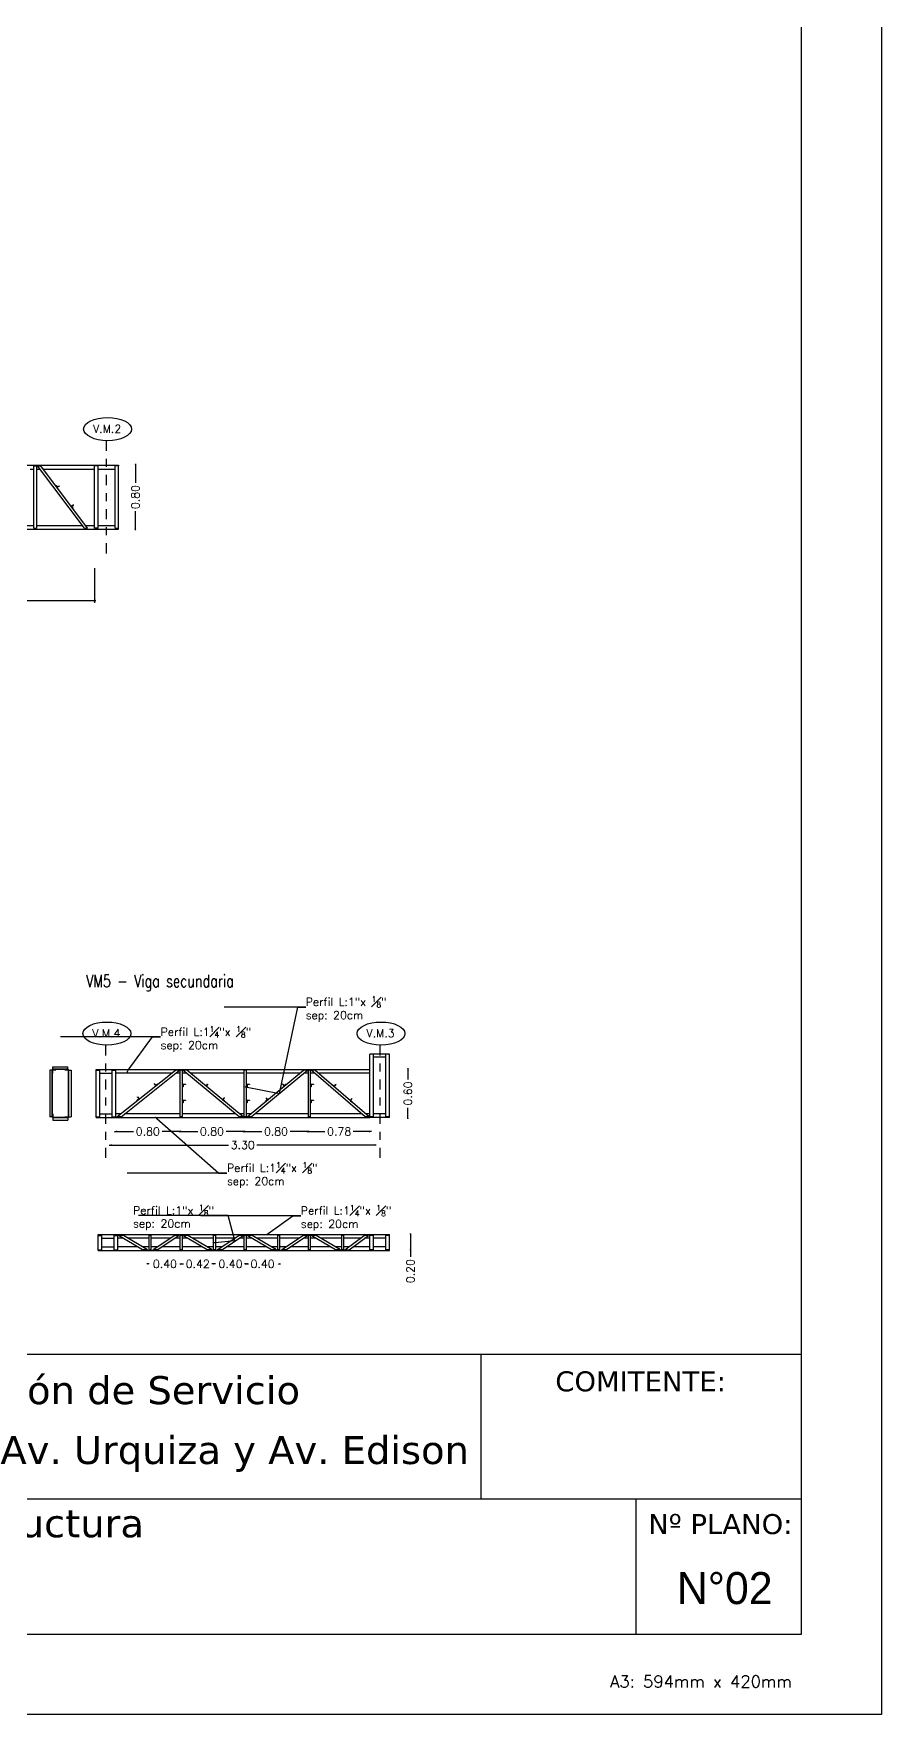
# Model space of a CAD drawing. Header units: millimetres. Extents: x 15 to 74, y 2 to 179.
# Drawn here: x 63.4 to 73.99, y 87.33 to 108.34 of the extents above; entities that cross this region are included whole.
import ezdxf
from ezdxf import colors
from ezdxf.entities.mleader import LeaderData, LeaderLine
from ezdxf.enums import TextEntityAlignment as Align
from ezdxf.math import Vec2, Vec3

# ---------------------------------------------------------------- set-up
doc = ezdxf.new("R2010")
doc.units = ezdxf.units.MM
doc.linetypes.add('DASHDOT', pattern=[25.4, 12.7, -6.35, 0, -6.35])
for name, color, linetype in [('0-CORTES', 1, 'Continuous'), ('00-NIVELES', 3, 'Continuous'), ('00-REFE', 2, 'Continuous'), ('04', 4, 'Continuous'), ('Cordones', 4, 'Continuous'), ('Cuadro de rotulación', 3, 'Continuous'), ('Diagonales', 12, 'Continuous'), ('EjeV.M. 2', 4, 'DASHDOT'), ('EjeV.M.1', 5, 'DASHDOT'), ('MARCO DE CARATULA', 6, 'Continuous'), ('TEXTO_ROTULO', 2, 'Continuous'), ('Vigas - frontal', 8, 'Continuous')]:
    doc.layers.add(name, color=color, linetype=linetype)
doc.layers.add('0-CYPE1', color=2, linetype='Continuous', lineweight=18)
doc.styles.add('COTAS', font='simplex.shx')
doc.styles.add('CYPETXT', font='PER_____.TTF', dxfattribs={"height": 0.2})
doc.styles.add('ROMANS', font='romans')
doc.styles.add('Verdana', font='verdana.ttf')
doc.dimstyles.new('COTAS01', dxfattribs={"dimscale": 0.5, "dimtxt": 0.2, "dimasz": 0.05, "dimexe": 0.05, "dimexo": 1, "dimgap": 0.05, "dimtad": 0, "dimzin": 0, "dimdsep": 46, "dimtxsty": 'COTAS', "dimblk1": 'ARCHTICK', "dimblk2": 'ARCHTICK', "dimsah": 1, "dimcen": 0.05, "dimdle": 0.03, "dimclrd": 1, "dimclre": 1, "dimclrt": 2, "dimadec": 0, "dimazin": 0, "dimtfac": 1, "dimtofl": 0, "dimtmove": 0, "dimatfit": 3, "dimldrblk": 'ARCHTICK', "dimfxl": 1, "dimtolj": 1, "dimtzin": 0, "dimarcsym": 0})

# ---------------------------------------------------------------- blocks, each defined once
blk = doc.blocks.new('_Dot')
at = {"color": 0, "linetype": 'ByBlock', "lineweight": -2}
blk.add_line((-0.5, 0), (-1, 0), dxfattribs=at)
at = {"color": 0, "linetype": 'ByBlock', "const_width": 0.5}
blk.add_lwpolyline([(-0.25, 0, 1), (0.25, 0, 1)], format="xyb", close=True, dxfattribs=at)
blk = doc.blocks.new('_ARCHTICK')
at = {"color": 0, "linetype": 'ByBlock', "const_width": 0.15}
blk.add_lwpolyline([(-0.5, -0.5), (0.5, 0.5)], dxfattribs=at)
blk = doc.blocks.new('*D65')
at = {"layer": 'DEFPOINTS', "color": 0, "transparency": 16777216}
for p in [(65.227, 94.979), (66.027, 94.979), (66.027, 94.619)]:
    blk.add_point(p, dxfattribs=at)
at = {"layer": 'Diagonales', "color": 1, "lineweight": -2, "transparency": 16777216}
for p, q in [((65.212, 94.619), (65.45, 94.619)), ((66.042, 94.619), (65.805, 94.619))]:
    blk.add_line(p, q, dxfattribs=at)
at = {"layer": 'Diagonales', "color": 1, "lineweight": -2, "transparency": 16777216, "xscale": 0.025, "yscale": 0.025, "zscale": 0.025, "rotation": 180}
blk.add_blockref('_ARCHTICK', (65.227, 94.619), dxfattribs=at)
at = {"layer": 'Diagonales', "color": 1, "lineweight": -2, "transparency": 16777216, "xscale": 0.025, "yscale": 0.025, "zscale": 0.025}
blk.add_blockref('_ARCHTICK', (66.027, 94.619), dxfattribs=at)
at = {"layer": 'Diagonales', "color": 2, "transparency": 16777216, "insert": (65.627, 94.619), "char_height": 0.1, "attachment_point": 5, "style": 'COTAS'}
blk.add_mtext('\\A1;0.80', dxfattribs=at)
blk = doc.blocks.new('*D66')
at = {"layer": 'DEFPOINTS', "color": 0, "transparency": 16777216}
for p in [(66.027, 94.979), (66.827, 94.979), (66.827, 94.619)]:
    blk.add_point(p, dxfattribs=at)
at = {"layer": 'Diagonales', "color": 1, "lineweight": -2, "transparency": 16777216}
for p, q in [((66.012, 94.619), (66.25, 94.619)), ((66.842, 94.619), (66.605, 94.619))]:
    blk.add_line(p, q, dxfattribs=at)
at = {"layer": 'Diagonales', "color": 1, "lineweight": -2, "transparency": 16777216, "xscale": 0.025, "yscale": 0.025, "zscale": 0.025, "rotation": 180}
blk.add_blockref('_ARCHTICK', (66.027, 94.619), dxfattribs=at)
at = {"layer": 'Diagonales', "color": 1, "lineweight": -2, "transparency": 16777216, "xscale": 0.025, "yscale": 0.025, "zscale": 0.025}
blk.add_blockref('_ARCHTICK', (66.827, 94.619), dxfattribs=at)
at = {"layer": 'Diagonales', "color": 2, "transparency": 16777216, "insert": (66.427, 94.619), "char_height": 0.1, "attachment_point": 5, "style": 'COTAS'}
blk.add_mtext('\\A1;0.80', dxfattribs=at)
blk = doc.blocks.new('*D67')
at = {"layer": 'DEFPOINTS', "color": 0, "transparency": 16777216}
for p in [(66.827, 94.979), (67.605, 94.979), (67.605, 94.619)]:
    blk.add_point(p, dxfattribs=at)
at = {"layer": 'Diagonales', "color": 1, "lineweight": -2, "transparency": 16777216}
for p, q in [((66.812, 94.619), (67.039, 94.619)), ((67.62, 94.619), (67.393, 94.619))]:
    blk.add_line(p, q, dxfattribs=at)
at = {"layer": 'Diagonales', "color": 1, "lineweight": -2, "transparency": 16777216, "xscale": 0.025, "yscale": 0.025, "zscale": 0.025, "rotation": 180}
blk.add_blockref('_ARCHTICK', (66.827, 94.619), dxfattribs=at)
at = {"layer": 'Diagonales', "color": 1, "lineweight": -2, "transparency": 16777216, "xscale": 0.025, "yscale": 0.025, "zscale": 0.025}
blk.add_blockref('_ARCHTICK', (67.605, 94.619), dxfattribs=at)
at = {"layer": 'Diagonales', "color": 2, "transparency": 16777216, "insert": (67.216, 94.619), "char_height": 0.1, "attachment_point": 5, "style": 'COTAS'}
blk.add_mtext('\\A1;0.78', dxfattribs=at)
blk = doc.blocks.new('*D68')
at = {"layer": 'DEFPOINTS', "color": 0, "transparency": 16777216}
for p in [(64.425, 94.969), (65.227, 94.979), (65.227, 94.619)]:
    blk.add_point(p, dxfattribs=at)
at = {"layer": 'Diagonales', "color": 1, "lineweight": -2, "transparency": 16777216}
for p, q in [((64.41, 94.619), (64.649, 94.619)), ((65.242, 94.619), (65.004, 94.619))]:
    blk.add_line(p, q, dxfattribs=at)
at = {"layer": 'Diagonales', "color": 1, "lineweight": -2, "transparency": 16777216, "xscale": 0.025, "yscale": 0.025, "zscale": 0.025, "rotation": 180}
blk.add_blockref('_ARCHTICK', (64.425, 94.619), dxfattribs=at)
at = {"layer": 'Diagonales', "color": 1, "lineweight": -2, "transparency": 16777216, "xscale": 0.025, "yscale": 0.025, "zscale": 0.025}
blk.add_blockref('_ARCHTICK', (65.227, 94.619), dxfattribs=at)
at = {"layer": 'Diagonales', "color": 2, "transparency": 16777216, "insert": (64.826, 94.619), "char_height": 0.1, "attachment_point": 5, "style": 'COTAS'}
blk.add_mtext('\\A1;0.80', dxfattribs=at)
blk = doc.blocks.new('*D69')
at = {"layer": 'DEFPOINTS', "color": 0, "transparency": 16777216}
for p in [(67.94, 95.394), (67.94, 94.794), (68.075, 94.794)]:
    blk.add_point(p, dxfattribs=at)
at = {"layer": 'Diagonales', "color": 1, "lineweight": -2, "transparency": 16777216}
for p, q in [((68.075, 95.409), (68.075, 95.271)), ((68.075, 94.779), (68.075, 94.916))]:
    blk.add_line(p, q, dxfattribs=at)
at = {"layer": 'Diagonales', "color": 1, "lineweight": -2, "transparency": 16777216, "xscale": 0.025, "yscale": 0.025, "zscale": 0.025}
for p, rotation in [((68.075, 95.394), 90), ((68.075, 94.794), 270)]:
    blk.add_blockref('_ARCHTICK', p, dxfattribs=dict(at, rotation=rotation))
at = {"layer": 'Diagonales', "color": 2, "transparency": 16777216, "insert": (68.075, 95.094), "char_height": 0.1, "attachment_point": 5, "rotation": 90, "style": 'COTAS'}
blk.add_mtext('\\A1;0.60', dxfattribs=at)
blk = doc.blocks.new('*D80')
at = {"layer": 'DEFPOINTS', "color": 0, "transparency": 16777216}
for p in [(64.36, 94.839), (67.663, 94.839), (67.663, 94.45)]:
    blk.add_point(p, dxfattribs=at)
at = {"layer": 'Diagonales', "color": 1, "lineweight": -2, "transparency": 16777216}
for p, q in [((64.345, 94.45), (65.834, 94.45)), ((67.678, 94.45), (66.189, 94.45))]:
    blk.add_line(p, q, dxfattribs=at)
at = {"layer": 'Diagonales', "color": 1, "lineweight": -2, "transparency": 16777216, "xscale": 0.025, "yscale": 0.025, "zscale": 0.025, "rotation": 180}
blk.add_blockref('_ARCHTICK', (64.36, 94.45), dxfattribs=at)
at = {"layer": 'Diagonales', "color": 1, "lineweight": -2, "transparency": 16777216, "xscale": 0.025, "yscale": 0.025, "zscale": 0.025}
blk.add_blockref('_ARCHTICK', (67.663, 94.45), dxfattribs=at)
at = {"layer": 'Diagonales', "color": 2, "transparency": 16777216, "insert": (66.012, 94.45), "char_height": 0.1, "attachment_point": 5, "style": 'COTAS'}
blk.add_mtext('\\A1;3.30', dxfattribs=at)
blk = doc.blocks.new('*D81')
at = {"layer": 'DEFPOINTS', "color": 0, "transparency": 16777216}
for p in [(67.971, 93.331), (67.971, 93.131), (68.106, 93.131)]:
    blk.add_point(p, dxfattribs=at)
at = {"layer": 'Diagonales', "color": 1, "lineweight": -2, "transparency": 16777216}
for p, q in [((68.106, 93.346), (68.106, 93.131)), ((68.106, 93.131), (68.106, 93.052))]:
    blk.add_line(p, q, dxfattribs=at)
at = {"layer": 'Diagonales', "color": 1, "lineweight": -2, "transparency": 16777216, "xscale": 0.025, "yscale": 0.025, "zscale": 0.025}
for p, rotation in [((68.106, 93.331), 90), ((68.106, 93.131), 270)]:
    blk.add_blockref('_ARCHTICK', p, dxfattribs=dict(at, rotation=rotation))
at = {"layer": 'Diagonales', "color": 2, "transparency": 16777216, "insert": (68.106, 92.874), "char_height": 0.1, "attachment_point": 5, "rotation": 90, "style": 'COTAS'}
blk.add_mtext('\\A1;0.20', dxfattribs=at)
blk = doc.blocks.new('*D82')
at = {"layer": 'DEFPOINTS', "color": 0, "transparency": 16777216}
for p in [(65.241, 93.141), (65.658, 93.141), (65.658, 92.964)]:
    blk.add_point(p, dxfattribs=at)
at = {"layer": 'Diagonales', "color": 1, "lineweight": -2, "transparency": 16777216}
for p, q in [((65.226, 92.964), (65.272, 92.964)), ((65.673, 92.964), (65.627, 92.964))]:
    blk.add_line(p, q, dxfattribs=at)
at = {"layer": 'Diagonales', "color": 1, "lineweight": -2, "transparency": 16777216, "xscale": 0.025, "yscale": 0.025, "zscale": 0.025, "rotation": 180}
blk.add_blockref('_ARCHTICK', (65.241, 92.964), dxfattribs=at)
at = {"layer": 'Diagonales', "color": 1, "lineweight": -2, "transparency": 16777216, "xscale": 0.025, "yscale": 0.025, "zscale": 0.025}
blk.add_blockref('_ARCHTICK', (65.658, 92.964), dxfattribs=at)
at = {"layer": 'Diagonales', "color": 2, "transparency": 16777216, "insert": (65.45, 92.964), "char_height": 0.1, "attachment_point": 5, "style": 'COTAS'}
blk.add_mtext('\\A1;0.42', dxfattribs=at)
blk = doc.blocks.new('*D83')
at = {"layer": 'DEFPOINTS', "color": 0, "transparency": 16777216}
for p in [(64.838, 93.141), (65.241, 93.141), (65.241, 92.964)]:
    blk.add_point(p, dxfattribs=at)
at = {"layer": 'Diagonales', "color": 1, "lineweight": -2, "transparency": 16777216}
for p, q in [((64.838, 92.964), (64.813, 92.964)), ((65.241, 92.964), (65.266, 92.964))]:
    blk.add_line(p, q, dxfattribs=at)
at = {"layer": 'Diagonales', "color": 1, "lineweight": -2, "transparency": 16777216, "xscale": 0.025, "yscale": 0.025, "zscale": 0.025}
blk.add_blockref('_ARCHTICK', (64.838, 92.964), dxfattribs=at)
at = {"layer": 'Diagonales', "color": 1, "lineweight": -2, "transparency": 16777216, "xscale": 0.025, "yscale": 0.025, "zscale": 0.025, "rotation": 180}
blk.add_blockref('_ARCHTICK', (65.241, 92.964), dxfattribs=at)
at = {"layer": 'Diagonales', "color": 2, "transparency": 16777216, "insert": (65.04, 92.964), "char_height": 0.1, "attachment_point": 5, "style": 'COTAS'}
blk.add_mtext('\\A1;0.40', dxfattribs=at)
blk = doc.blocks.new('*D84')
at = {"layer": 'DEFPOINTS', "color": 0, "transparency": 16777216}
for p in [(66.059, 93.137), (66.46, 93.141), (66.46, 92.964)]:
    blk.add_point(p, dxfattribs=at)
at = {"layer": 'Diagonales', "color": 1, "lineweight": -2, "transparency": 16777216}
for p, q in [((66.059, 92.964), (66.034, 92.964)), ((66.46, 92.964), (66.485, 92.964))]:
    blk.add_line(p, q, dxfattribs=at)
at = {"layer": 'Diagonales', "color": 1, "lineweight": -2, "transparency": 16777216, "xscale": 0.025, "yscale": 0.025, "zscale": 0.025}
blk.add_blockref('_ARCHTICK', (66.059, 92.964), dxfattribs=at)
at = {"layer": 'Diagonales', "color": 1, "lineweight": -2, "transparency": 16777216, "xscale": 0.025, "yscale": 0.025, "zscale": 0.025, "rotation": 180}
blk.add_blockref('_ARCHTICK', (66.46, 92.964), dxfattribs=at)
at = {"layer": 'Diagonales', "color": 2, "transparency": 16777216, "insert": (66.26, 92.964), "char_height": 0.1, "attachment_point": 5, "style": 'COTAS'}
blk.add_mtext('\\A1;0.40', dxfattribs=at)
blk = doc.blocks.new('*D85')
at = {"layer": 'DEFPOINTS', "color": 0, "transparency": 16777216}
for p in [(65.658, 93.141), (66.059, 93.141), (66.059, 92.964)]:
    blk.add_point(p, dxfattribs=at)
at = {"layer": 'Diagonales', "color": 1, "lineweight": -2, "transparency": 16777216}
for p, q in [((65.658, 92.964), (65.633, 92.964)), ((66.059, 92.964), (66.084, 92.964))]:
    blk.add_line(p, q, dxfattribs=at)
at = {"layer": 'Diagonales', "color": 1, "lineweight": -2, "transparency": 16777216, "xscale": 0.025, "yscale": 0.025, "zscale": 0.025}
blk.add_blockref('_ARCHTICK', (65.658, 92.964), dxfattribs=at)
at = {"layer": 'Diagonales', "color": 1, "lineweight": -2, "transparency": 16777216, "xscale": 0.025, "yscale": 0.025, "zscale": 0.025, "rotation": 180}
blk.add_blockref('_ARCHTICK', (66.059, 92.964), dxfattribs=at)
at = {"layer": 'Diagonales', "color": 2, "transparency": 16777216, "insert": (65.859, 92.964), "char_height": 0.1, "attachment_point": 5, "style": 'COTAS'}
blk.add_mtext('\\A1;0.40', dxfattribs=at)
blk = doc.blocks.new('*D179')
at = {"layer": 'DEFPOINTS', "color": 0, "transparency": 16777216}
for p in [(64.283, 102.948), (64.283, 102.148), (64.671, 102.148)]:
    blk.add_point(p, dxfattribs=at)
at = {"layer": 'Diagonales', "color": 1, "lineweight": -2, "transparency": 16777216}
for p, q in [((64.671, 102.963), (64.671, 102.725)), ((64.671, 102.133), (64.671, 102.37))]:
    blk.add_line(p, q, dxfattribs=at)
at = {"layer": 'Diagonales', "color": 1, "lineweight": -2, "transparency": 16777216, "xscale": 0.025, "yscale": 0.025, "zscale": 0.025}
for p, rotation in [((64.671, 102.948), 90), ((64.671, 102.148), 270)]:
    blk.add_blockref('_ARCHTICK', p, dxfattribs=dict(at, rotation=rotation))
at = {"layer": 'Diagonales', "color": 2, "transparency": 16777216, "insert": (64.671, 102.548), "char_height": 0.1, "attachment_point": 5, "rotation": 90, "style": 'COTAS'}
blk.add_mtext('\\A1;0.80', dxfattribs=at)
blk = doc.blocks.new('*D182')
at = {"layer": 'DEFPOINTS', "color": 0, "transparency": 16777216}
for p in [(59.951, 102.158), (64.162, 102.158), (64.162, 101.252)]:
    blk.add_point(p, dxfattribs=at)
at = {"layer": 'Vigas - frontal', "color": 1, "lineweight": -2, "transparency": 16777216}
for p, q in [((59.951, 101.658), (59.951, 101.227)), ((64.162, 101.658), (64.162, 101.227)), ((59.936, 101.252), (61.9, 101.252)), ((64.177, 101.252), (62.212, 101.252))]:
    blk.add_line(p, q, dxfattribs=at)
at = {"layer": 'Vigas - frontal', "color": 1, "lineweight": -2, "transparency": 16777216, "xscale": 0.025, "yscale": 0.025, "zscale": 0.025, "rotation": 180}
blk.add_blockref('_ARCHTICK', (59.951, 101.252), dxfattribs=at)
at = {"layer": 'Vigas - frontal', "color": 1, "lineweight": -2, "transparency": 16777216, "xscale": 0.025, "yscale": 0.025, "zscale": 0.025}
blk.add_blockref('_ARCHTICK', (64.162, 101.252), dxfattribs=at)
at = {"layer": 'Vigas - frontal', "color": 2, "transparency": 16777216, "insert": (62.056, 101.252), "char_height": 0.1, "attachment_point": 5, "style": 'COTAS'}
blk.add_mtext('\\A1;4.21', dxfattribs=at)

msp = doc.modelspace()

# ---------------------------------------------------------------- linework, layer by layer
at = {"color": 1}
msp.add_lwpolyline([(73.988, 129.335), (73.988, 87.335), (14.588, 87.335), (14.588, 129.335)], close=True, dxfattribs=at)
at = {"color": 7}
msp.add_lwpolyline([(17.088, 128.335), (72.988, 128.335), (72.988, 88.335), (17.088, 88.335)], close=True, dxfattribs=at)
at = {"layer": '0-CORTES'}
for points in [[(63.634, 94.801), (63.634, 95.387), (63.602, 95.387), (63.602, 94.801)], [(63.631, 94.801), (63.631, 95.387)], [(63.828, 95.394), (63.641, 95.394), (63.641, 95.426), (63.828, 95.426)], [(63.828, 95.397), (63.641, 95.397)], [(63.835, 94.801), (63.835, 95.387), (63.867, 95.387), (63.867, 94.801)], [(63.838, 94.801), (63.838, 95.387)], [(63.828, 94.793), (63.641, 94.793), (63.641, 94.761), (63.828, 94.761)], [(63.828, 94.79), (63.641, 94.79)]]:
    msp.add_lwpolyline(points, dxfattribs=at)
at = {"layer": '04'}
for points in [[(63.679, 95.394), (63.634, 95.394), (63.634, 95.349), (63.634, 95.349, 0.414214), (63.638, 95.352), (63.638, 95.383, -0.414214), (63.645, 95.39), (63.676, 95.39, 0.414214), (63.679, 95.394)], [(63.79, 95.394), (63.79, 95.394, 0.414214), (63.793, 95.39), (63.824, 95.39, -0.414214), (63.831, 95.383), (63.831, 95.352, 0.414214), (63.834, 95.349), (63.834, 95.349), (63.834, 95.394)], [(63.679, 94.794), (63.634, 94.794), (63.634, 94.838), (63.634, 94.838, -0.414214), (63.638, 94.835), (63.638, 94.804, 0.414214), (63.645, 94.797), (63.676, 94.797, -0.414214), (63.679, 94.794)], [(63.79, 94.794), (63.834, 94.794), (63.834, 94.838), (63.834, 94.838, 0.414214), (63.831, 94.835), (63.831, 94.804, -0.414214), (63.824, 94.797), (63.793, 94.797, 0.414214), (63.79, 94.794)]]:
    msp.add_lwpolyline(points, format="xyb", close=True, dxfattribs=at)
at = {"layer": 'Cordones'}
for p, q in [((52.362, 102.948), (64.362, 102.948)), ((63.357, 102.897), (63.402, 102.897)), ((63.434, 102.897), (63.48, 102.897)), ((63.52, 102.897), (64.162, 102.897)), ((52.362, 102.148), (64.362, 102.148)), ((63.102, 102.193), (63.402, 102.193)), ((63.434, 102.193), (64.009, 102.193)), ((64.049, 102.193), (64.162, 102.193)), ((64.425, 95.394), (67.598, 95.394)), ((65.126, 95.349), (64.425, 95.349)), ((65.227, 95.349), (65.177, 95.349)), ((65.308, 95.349), (65.259, 95.349)), ((66.027, 95.349), (65.358, 95.349)), ((66.729, 95.349), (66.059, 95.349)), ((66.827, 95.349), (66.779, 95.349)), ((66.906, 95.349), (66.859, 95.349)), ((67.598, 95.349), (66.955, 95.349)), ((64.485, 94.839), (64.425, 94.839)), ((64.425, 94.794), (67.598, 94.794)), ((65.227, 94.839), (64.536, 94.839)), ((65.925, 94.839), (65.259, 94.839)), ((66.027, 94.839), (65.975, 94.839)), ((66.111, 94.839), (66.059, 94.839)), ((66.827, 94.839), (66.161, 94.839)), ((67.499, 94.839), (66.859, 94.839)), ((67.598, 94.839), (67.549, 94.839)), ((64.208, 93.331), (67.843, 93.331)), ((64.208, 93.131), (64.208, 93.331)), ((64.208, 93.321), (64.253, 93.321)), ((64.253, 93.141), (64.253, 93.321)), ((64.253, 93.286), (64.408, 93.286)), ((64.408, 93.321), (64.453, 93.321)), ((64.408, 93.141), (64.408, 93.321)), ((64.453, 93.141), (64.453, 93.321)), ((64.518, 93.286), (64.453, 93.286)), ((64.838, 93.286), (64.58, 93.286)), ((64.838, 93.286), (64.788, 93.286)), ((65.105, 93.286), (64.87, 93.286)), ((65.227, 93.286), (65.163, 93.286)), ((65.324, 93.286), (65.259, 93.286)), ((65.644, 93.286), (65.386, 93.286)), ((65.644, 93.286), (65.594, 93.286)), ((65.911, 93.286), (65.676, 93.286)), ((66.027, 93.286), (65.969, 93.286)), ((66.125, 93.286), (66.059, 93.286)), ((66.444, 93.286), (66.188, 93.286)), ((66.711, 93.286), (66.476, 93.286)), ((66.827, 93.286), (66.769, 93.286)), ((66.925, 93.286), (66.859, 93.286)), ((67.244, 93.286), (66.988, 93.286)), ((67.244, 93.286), (67.196, 93.286)), ((67.482, 93.286), (67.276, 93.286)), ((67.598, 93.286), (67.535, 93.286)), ((67.643, 93.321), (67.598, 93.321)), ((67.598, 93.141), (67.598, 93.321)), ((67.643, 93.141), (67.643, 93.321)), ((67.798, 93.286), (67.643, 93.286)), ((67.843, 93.321), (67.798, 93.321)), ((67.798, 93.141), (67.798, 93.321)), ((67.843, 93.131), (67.843, 93.331)), ((64.208, 93.141), (64.253, 93.141)), ((64.208, 93.131), (67.843, 93.131)), ((64.253, 93.176), (64.408, 93.176)), ((64.408, 93.141), (64.453, 93.141)), ((64.702, 93.176), (64.453, 93.176)), ((64.838, 93.176), (64.764, 93.176)), ((64.94, 93.176), (64.87, 93.176)), ((65.221, 93.176), (64.998, 93.176)), ((65.508, 93.176), (65.259, 93.176)), ((65.644, 93.176), (65.57, 93.176)), ((65.746, 93.176), (65.676, 93.176)), ((66.027, 93.176), (65.804, 93.176)), ((66.311, 93.176), (66.059, 93.176)), ((66.444, 93.176), (66.374, 93.176)), ((66.546, 93.176), (66.476, 93.176)), ((66.827, 93.176), (66.604, 93.176)), ((67.111, 93.176), (66.859, 93.176)), ((67.244, 93.176), (67.174, 93.176)), ((67.334, 93.176), (67.276, 93.176)), ((67.598, 93.176), (67.388, 93.176)), ((67.643, 93.141), (67.598, 93.141)), ((67.798, 93.176), (67.643, 93.176)), ((67.843, 93.141), (67.798, 93.141))]:
    msp.add_line(p, q, dxfattribs=at)
at = {"layer": 'Diagonales'}
for p, q in [((63.402, 102.938), (63.434, 102.938)), ((63.45, 102.938), (63.49, 102.938)), ((64.075, 102.158), (63.49, 102.938)), ((63.402, 102.158), (63.434, 102.158)), ((64.035, 102.158), (64.075, 102.158)), ((63.828, 95.394), (63.828, 95.426)), ((64.441, 94.804), (65.172, 95.386)), ((65.221, 95.384), (65.17, 95.384)), ((65.315, 95.384), (65.265, 95.384)), ((66.018, 94.804), (65.314, 95.385)), ((66.069, 94.804), (66.772, 95.385)), ((66.821, 95.384), (66.771, 95.384)), ((66.914, 95.384), (66.865, 95.384)), ((67.589, 94.804), (66.914, 95.384)), ((63.634, 94.801), (63.602, 94.801)), ((63.828, 94.794), (63.828, 94.761)), ((63.835, 94.801), (63.867, 94.801)), ((64.492, 94.804), (64.441, 94.804)), ((65.259, 94.804), (65.227, 94.804)), ((66.018, 94.804), (65.967, 94.804)), ((66.059, 94.804), (66.027, 94.804)), ((66.119, 94.804), (66.069, 94.804)), ((66.859, 94.804), (66.827, 94.804)), ((67.589, 94.804), (67.54, 94.804)), ((64.522, 93.321), (64.459, 93.321)), ((64.822, 93.141), (64.522, 93.321)), ((64.888, 93.141), (65.157, 93.321)), ((65.215, 93.321), (65.157, 93.321)), ((65.328, 93.321), (65.265, 93.321)), ((65.628, 93.141), (65.328, 93.321)), ((65.694, 93.141), (65.963, 93.321)), ((66.021, 93.321), (65.963, 93.321)), ((66.128, 93.321), (66.065, 93.321)), ((66.433, 93.141), (66.128, 93.321)), ((66.494, 93.141), (66.763, 93.321)), ((66.821, 93.321), (66.763, 93.321)), ((66.928, 93.321), (66.865, 93.321)), ((67.233, 93.141), (66.928, 93.321)), ((67.287, 93.141), (67.529, 93.321)), ((67.582, 93.321), (67.529, 93.321)), ((64.822, 93.141), (64.76, 93.141)), ((64.87, 93.141), (64.838, 93.141)), ((64.945, 93.141), (64.888, 93.141)), ((65.259, 93.141), (65.227, 93.141)), ((65.628, 93.141), (65.566, 93.141)), ((65.676, 93.141), (65.644, 93.141)), ((65.751, 93.141), (65.694, 93.141)), ((66.059, 93.141), (66.027, 93.141)), ((66.433, 93.141), (66.37, 93.141)), ((66.476, 93.141), (66.444, 93.141)), ((66.551, 93.141), (66.494, 93.141)), ((66.859, 93.141), (66.827, 93.141)), ((67.233, 93.141), (67.17, 93.141)), ((67.276, 93.141), (67.244, 93.141)), ((67.287, 93.141), (67.341, 93.141))]:
    msp.add_line(p, q, dxfattribs=at)
for points in [[(63.402, 102.158), (63.402, 102.938), (63.434, 102.938), (63.434, 102.158)], [(64.035, 102.158), (63.45, 102.938)], [(64.492, 94.804), (65.221, 95.384)], [(65.259, 94.804), (65.259, 95.384), (65.227, 95.384), (65.227, 94.804)], [(65.967, 94.804), (65.265, 95.384)], [(66.059, 94.804), (66.059, 95.384), (66.027, 95.384), (66.027, 94.804)], [(66.119, 94.804), (66.821, 95.384)], [(66.859, 94.804), (66.859, 95.384), (66.827, 95.384), (66.827, 94.804)], [(67.54, 94.804), (66.865, 95.384)], [(64.76, 93.141), (64.459, 93.321)], [(64.87, 93.141), (64.87, 93.321), (64.838, 93.321), (64.838, 93.141)], [(64.945, 93.141), (65.215, 93.321)], [(65.259, 93.141), (65.259, 93.321), (65.227, 93.321), (65.227, 93.141)], [(65.566, 93.141), (65.265, 93.321)], [(65.676, 93.141), (65.676, 93.321), (65.644, 93.321), (65.644, 93.141)], [(65.751, 93.141), (66.021, 93.321)], [(66.059, 93.141), (66.059, 93.321), (66.027, 93.321), (66.027, 93.141)], [(66.37, 93.141), (66.065, 93.321)], [(66.476, 93.141), (66.476, 93.321), (66.444, 93.321), (66.444, 93.141)], [(66.551, 93.141), (66.821, 93.321)], [(66.859, 93.141), (66.859, 93.321), (66.827, 93.321), (66.827, 93.141)], [(67.17, 93.141), (66.865, 93.321)], [(67.276, 93.141), (67.276, 93.321), (67.244, 93.321), (67.244, 93.141)], [(67.341, 93.141), (67.582, 93.321)]]:
    msp.add_lwpolyline(points, dxfattribs=at)
for points in [[(63.72, 102.686), (63.721, 102.685), (63.695, 102.666), (63.676, 102.691), (63.677, 102.692, -0.414214), (63.68, 102.691), (63.693, 102.675, 0.414214), (63.7, 102.674), (63.717, 102.686, -0.414214)], [(63.898, 102.45), (63.897, 102.45), (63.872, 102.431), (63.891, 102.406), (63.891, 102.406, 0.414214), (63.892, 102.41), (63.879, 102.427, -0.414214), (63.88, 102.434), (63.897, 102.446, 0.414214)], [(64.907, 95.217), (64.907, 95.216), (64.927, 95.192), (64.951, 95.212), (64.951, 95.212, 0.414214), (64.947, 95.213), (64.931, 95.199, -0.414214), (64.924, 95.2), (64.911, 95.216, 0.414214)], [(65.264, 95.178), (65.263, 95.178), (65.263, 95.21), (65.295, 95.21), (65.295, 95.209, -0.414214), (65.293, 95.206), (65.272, 95.206, 0.414214), (65.267, 95.201), (65.267, 95.18, -0.414214)], [(65.576, 95.211), (65.576, 95.21), (65.556, 95.186), (65.532, 95.207), (65.532, 95.207, -0.414214), (65.536, 95.208), (65.552, 95.194, 0.414214), (65.559, 95.195), (65.572, 95.211, -0.414214)], [(66.064, 95.178), (66.063, 95.178), (66.063, 95.21), (66.095, 95.21), (66.095, 95.209, -0.414214), (66.093, 95.206), (66.072, 95.206, 0.414214), (66.067, 95.201), (66.067, 95.18, -0.414214)], [(66.51, 95.211), (66.51, 95.21), (66.53, 95.186), (66.555, 95.207), (66.554, 95.207, 0.414214), (66.551, 95.208), (66.535, 95.194, -0.414214), (66.527, 95.195), (66.514, 95.211, 0.414214)], [(66.864, 95.178), (66.863, 95.178), (66.863, 95.21), (66.895, 95.21), (66.895, 95.209, -0.414214), (66.893, 95.206), (66.872, 95.206, 0.414214), (66.867, 95.201), (66.867, 95.18, -0.414214)], [(67.173, 95.205), (67.173, 95.204), (67.152, 95.181), (67.128, 95.202), (67.129, 95.202, -0.414214), (67.132, 95.202), (67.148, 95.188, 0.414214), (67.155, 95.189), (67.169, 95.205, -0.414214)], [(64.699, 95.051), (64.699, 95.052), (64.719, 95.027), (64.695, 95.007), (64.694, 95.008, -0.414214), (64.695, 95.011), (64.711, 95.024, 0.414214), (64.712, 95.031), (64.698, 95.048, -0.414214)], [(65.264, 94.978), (65.263, 94.978), (65.263, 95.01), (65.295, 95.01), (65.295, 95.009, -0.414214), (65.293, 95.006), (65.272, 95.006, 0.414214), (65.267, 95.001), (65.267, 94.98, -0.414214)], [(65.781, 95.042), (65.781, 95.042), (65.76, 95.018), (65.785, 94.997), (65.785, 94.998, 0.414214), (65.785, 95.002), (65.769, 95.015, -0.414214), (65.768, 95.022), (65.782, 95.038, 0.414214)], [(66.064, 94.978), (66.063, 94.978), (66.063, 95.01), (66.095, 95.01), (66.095, 95.009, -0.414214), (66.093, 95.006), (66.072, 95.006, 0.414214), (66.067, 95.001), (66.067, 94.98, -0.414214)], [(66.305, 95.042), (66.305, 95.042), (66.326, 95.018), (66.302, 94.997), (66.301, 94.998, -0.414214), (66.302, 95.002), (66.318, 95.015, 0.414214), (66.318, 95.022), (66.305, 95.038, -0.414214)], [(66.864, 94.978), (66.863, 94.978), (66.863, 95.01), (66.895, 95.01), (66.895, 95.009, -0.414214), (66.893, 95.006), (66.872, 95.006, 0.414214), (66.867, 95.001), (66.867, 94.98, -0.414214)], [(67.375, 95.032), (67.374, 95.032), (67.353, 95.008), (67.377, 94.987), (67.378, 94.988, 0.414214), (67.377, 94.991), (67.361, 95.005, -0.414214), (67.361, 95.012), (67.375, 95.028, 0.414214)]]:
    msp.add_lwpolyline(points, format="xyb", close=True, dxfattribs=at)
for centre in [(64.324, 103.397), (64.315, 95.843), (67.739, 95.843)]:
    msp.add_ellipse(centre, major_axis=(-0.299, 0), ratio=0.483781, dxfattribs=at)
at = {"layer": 'EjeV.M. 2', "ltscale": 0.01}
msp.add_line((64.312, 101.844), (64.312, 103.252), dxfattribs=at)
at = {"layer": 'EjeV.M.1', "ltscale": 0.01}
for p, q in [((64.303, 94.289), (64.303, 95.698)), ((67.727, 94.289), (67.727, 95.698))]:
    msp.add_line(p, q, dxfattribs=at)
at = {"layer": 'MARCO DE CARATULA'}
msp.add_line((68.988, 90.028), (68.988, 91.835), dxfattribs=at)
msp.add_lwpolyline([(55.488, 91.835), (72.988, 91.835), (72.988, 88.335), (55.488, 88.335)], close=True, dxfattribs=at)
for points in [[(60.34, 90.028), (72.988, 90.028)], [(70.923, 90.028), (70.923, 88.335)]]:
    msp.add_lwpolyline(points, dxfattribs=at)
at = {"layer": 'Vigas - frontal'}
for p, q in [((64.207, 102.938), (64.162, 102.938)), ((64.162, 102.158), (64.162, 102.938)), ((64.207, 102.948), (64.462, 102.948)), ((64.207, 102.158), (64.207, 102.938)), ((64.417, 102.158), (64.417, 102.938)), ((64.462, 102.938), (64.417, 102.938)), ((64.462, 102.948), (64.462, 102.938)), ((64.462, 102.158), (64.462, 102.938)), ((64.207, 102.897), (64.417, 102.897)), ((64.162, 102.158), (64.207, 102.158)), ((64.207, 102.158), (64.162, 102.158)), ((64.207, 102.193), (64.417, 102.193)), ((64.207, 102.148), (64.462, 102.148)), ((64.417, 102.158), (64.462, 102.158)), ((64.462, 102.148), (64.462, 102.158)), ((67.643, 95.584), (67.598, 95.584)), ((67.598, 94.804), (67.598, 95.584)), ((67.843, 95.584), (67.598, 95.584)), ((67.643, 94.804), (67.643, 95.584)), ((67.843, 95.584), (67.798, 95.584)), ((67.798, 94.804), (67.798, 95.584)), ((67.843, 94.794), (67.843, 95.584)), ((64.18, 94.794), (64.18, 95.394)), ((64.18, 95.394), (64.425, 95.394)), ((64.18, 95.384), (64.225, 95.384)), ((64.225, 94.804), (64.225, 95.384)), ((64.38, 95.384), (64.425, 95.384)), ((64.38, 94.804), (64.38, 95.384)), ((64.425, 94.804), (64.425, 95.384)), ((67.798, 95.549), (67.643, 95.549)), ((64.225, 95.349), (64.38, 95.349)), ((64.225, 95.349), (64.33, 95.349)), ((64.18, 94.804), (64.225, 94.804)), ((64.18, 94.794), (64.425, 94.794)), ((64.225, 94.839), (64.33, 94.839)), ((64.225, 94.839), (64.38, 94.839)), ((64.38, 94.804), (64.425, 94.804)), ((67.643, 94.804), (67.598, 94.804)), ((67.843, 94.794), (67.598, 94.794)), ((67.798, 94.839), (67.643, 94.839)), ((67.843, 94.804), (67.798, 94.804))]:
    msp.add_line(p, q, dxfattribs=at)

# ---------------------------------------------------------------- texts
at = {"layer": '0-CYPE1', "insert": (70.6, 87.821), "char_height": 0.15, "attachment_point": 1, "style": 'ROMANS'}
msp.add_mtext_dynamic_manual_height_columns('A3: 594mm x 420mm ', width=18.57694, gutter_width=0.5, heights=[0], dxfattribs=at)
at = {"layer": '00-NIVELES', "linetype": 'ByBlock', "style": 'ROMANS', "width": 0.75}
msp.add_text('VM5 - Viga secundaria', height=0.15552, dxfattribs=at).set_placement((64.055, 96.423))
at = {"layer": '00-REFE', "linetype": 'ByBlock', "style": 'ROMANS'}
for s, p in [('V.M.2', (64.142, 103.352)), ('V.M.4', (64.133, 95.797)), ('V.M.3', (67.557, 95.797))]:
    msp.add_text(s, height=0.1, dxfattribs=at).set_placement(p)
at = {"layer": 'Cuadro de rotulación', "color": 2, "style": 'Verdana'}
for s, p in [('Estación de Servicio', (61.885, 91.387)), ('Av. Urquiza y Av. Edison', (62.985, 90.639)), ('Estructura', (62.287, 89.723))]:
    msp.add_text(s, height=0.35, dxfattribs=at).set_placement(p, align=Align.MIDDLE_LEFT)
at = {"layer": 'Cuadro de rotulación', "style": 'Verdana'}
for s, p in [('COMITENTE:', (69.915, 91.372)), ('Nº PLANO:', (71.076, 89.588))]:
    msp.add_text(s, height=0.25, dxfattribs=at).set_placement(p)
at = {"layer": 'TEXTO_ROTULO', "style": 'CYPETXT'}
msp.add_text('N°02', height=0.4, dxfattribs=at).set_placement((71.434, 88.713))

# ---------------------------------------------------------------- dimensions: what is measured, and where the dimension line sits
at = {"layer": 'Diagonales'}
for base, p1, p2, picture, middle in [((64.671, 102.148), (64.283, 102.948), (64.283, 102.148), '*D179', (64.671, 102.548)), ((68.075, 94.794), (67.94, 95.394), (67.94, 94.794), '*D69', (68.075, 95.094))]:
    dim = msp.add_linear_dim(base=base, p1=p1, p2=p2, angle=90, dimstyle='COTAS01', override={"dimse1": 1, "dimse2": 1}, dxfattribs=at)
    dim.commit()
    dim.dimension.update_dxf_attribs({"geometry": picture, "text_midpoint": middle})
for base, p1, p2, picture, middle in [((65.227, 94.619), (64.425, 94.969), (65.227, 94.979), '*D68', (64.826, 94.619)), ((66.027, 94.619), (65.227, 94.979), (66.027, 94.979), '*D65', (65.627, 94.619)), ((66.827, 94.619), (66.027, 94.979), (66.827, 94.979), '*D66', (66.427, 94.619)), ((67.605, 94.619), (66.827, 94.979), (67.605, 94.979), '*D67', (67.216, 94.619)), ((67.663, 94.45), (64.36, 94.839), (67.663, 94.839), '*D80', (66.012, 94.45)), ((65.241, 92.964), (64.838, 93.141), (65.241, 93.141), '*D83', (65.04, 92.964)), ((65.658, 92.964), (65.241, 93.141), (65.658, 93.141), '*D82', (65.45, 92.964)), ((66.059, 92.964), (65.658, 93.141), (66.059, 93.141), '*D85', (65.859, 92.964)), ((66.46, 92.964), (66.059, 93.137), (66.46, 93.141), '*D84', (66.26, 92.964))]:
    dim = msp.add_linear_dim(base=base, p1=p1, p2=p2, dimstyle='COTAS01', override={"dimse1": 1, "dimse2": 1}, dxfattribs=at)
    dim.commit()
    dim.dimension.update_dxf_attribs({"geometry": picture, "text_midpoint": middle})
dim = msp.add_linear_dim(base=(68.106, 93.131), p1=(67.971, 93.331), p2=(67.971, 93.131), angle=90, dimstyle='COTAS01', override={"dimse1": 1, "dimse2": 1}, dxfattribs=at)
dim.commit()
dim.dimension.update_dxf_attribs({"geometry": '*D81', "text_midpoint": (68.106, 92.874), "dimtype": 160})
at = {"layer": 'Vigas - frontal'}
dim = msp.add_linear_dim(base=(64.162, 101.252), p1=(59.951, 102.158), p2=(64.162, 102.158), dimstyle='COTAS01', dxfattribs=at)
dim.commit()
dim.dimension.update_dxf_attribs({"geometry": '*D182', "text_midpoint": (62.056, 101.252)})

# ---------------------------------------------------------------- leaders
at = {"layer": '00-REFE'}
ml = msp.add_multileader_mtext('Standard', dxfattribs=at)
ml.set_content('\\A1;Perfil L:1"x {\\H0.7x;\\S1#8;}"\\Psep: 20cm', color=256, style='ROMANS')
ml.set_leader_properties(color=1)
ml.set_arrow_properties(name='DOT')
ml.build(insert=Vec2(0, 0))
ml.multileader.update_dxf_attribs({"text_left_attachment_type": 6, "text_right_attachment_type": 6, "dogleg_length": 0.1, "arrow_head_size": 0.02})
ctx = ml.context
ctx.base_point, ctx.char_height, ctx.arrow_head_size, ctx.landing_gap_size, ctx.plane_origin = Vec3(66.798, 96.175), 0.1, 0.02, 0, Vec3(66.909, 95.828)
ctx.left_attachment, ctx.right_attachment = 6, 6
notes = []
notes.append((ctx, [(1, (1, 1, 0), (66.698, 96.175), (1, 0), 0.1, [(1, [(66.027, 95.182), (66.47, 95.094)], 0, [])])]))
ctx.mtext.insert, ctx.mtext.width, ctx.mtext.defined_height, ctx.mtext.line_spacing_factor, ctx.mtext.flow_direction = Vec3(66.798, 96.309), 3.89691, 0.952, 0.99, 5
ml = msp.add_multileader_mtext('Standard', dxfattribs=at)
ml.set_content('\\A1;Perfil L:1{\\H0.7x;\\S1#4;}"x {\\H0.7x;\\S1#8;}"\\Psep: 20cm', color=256, style='ROMANS')
ml.set_leader_properties(color=1)
ml.set_arrow_properties(name='DOT')
ml.build(insert=Vec2(0, 0))
ml.multileader.update_dxf_attribs({"text_left_attachment_type": 6, "text_right_attachment_type": 6, "dogleg_length": 0.1, "arrow_head_size": 0.02})
ctx = ml.context
ctx.base_point, ctx.char_height, ctx.arrow_head_size, ctx.landing_gap_size, ctx.plane_origin = Vec3(64.986, 95.801), 0.1, 0.02, 0, Vec3(65.043, 95.841)
ctx.left_attachment, ctx.right_attachment = 6, 6
notes.append((ctx, [(1, (1, 1, 0), (64.886, 95.801), (1, 0), 0.1, [(0, [(64.57, 95.368)], 0, [])])]))
ctx.mtext.insert, ctx.mtext.width, ctx.mtext.defined_height, ctx.mtext.line_spacing_factor, ctx.mtext.flow_direction = Vec3(64.986, 95.934), 3.89691, 0.952, 0.99, 5
ml = msp.add_multileader_mtext('Standard', dxfattribs=at)
ml.set_content('\\A1;Perfil L:1{\\H0.7x;\\S1#4;}"x {\\H0.7x;\\S1#8;}"\\Psep: 20cm', color=256, style='ROMANS')
ml.set_leader_properties(color=1)
ml.set_arrow_properties(name='DOT')
ml.build(insert=Vec2(0, 0))
ml.multileader.update_dxf_attribs({"text_left_attachment_type": 6, "text_right_attachment_type": 6, "dogleg_length": 0.1, "arrow_head_size": 0.02})
ctx = ml.context
ctx.base_point, ctx.char_height, ctx.arrow_head_size, ctx.landing_gap_size, ctx.plane_origin = Vec3(65.815, 94.1), 0.1, 0.02, 0, Vec3(65.378, 94.334)
ctx.left_attachment, ctx.right_attachment = 6, 6
notes.append((ctx, [(1, (1, 1, 0), (65.715, 94.1), (1, 0), 0.1, [(0, [(64.924, 94.794)], 0, [])])]))
ctx.mtext.insert, ctx.mtext.width, ctx.mtext.defined_height, ctx.mtext.line_spacing_factor, ctx.mtext.flow_direction = Vec3(65.815, 94.234), 3.89691, 0.952, 0.99, 5
ml = msp.add_multileader_mtext('Standard', dxfattribs=at)
ml.set_content('\\A1;Perfil L:1"x {\\H0.7x;\\S1#8;}"\\Psep: 20cm', color=256, style='ROMANS')
ml.set_leader_properties(color=1)
ml.set_arrow_properties(name='DOT')
ml.build(insert=Vec2(0, 0))
ml.multileader.update_dxf_attribs({"text_left_attachment_type": 6, "text_right_attachment_type": 6, "dogleg_length": 0.1, "arrow_head_size": 0.02})
ctx = ml.context
ctx.base_point, ctx.char_height, ctx.arrow_head_size, ctx.landing_gap_size, ctx.plane_origin = Vec3(64.642, 93.571), 0.1, 0.02, 0, Vec3(64.442, 93.223)
ctx.left_attachment, ctx.right_attachment = 6, 6
notes.append((ctx, [(0, (1, 1, 0), (65.829, 93.571), (-1, 0), 0.1, [(0, [(65.644, 93.231), (65.911, 93.257)], 0, [])])]))
ctx.mtext.insert, ctx.mtext.width, ctx.mtext.defined_height, ctx.mtext.line_spacing_factor, ctx.mtext.flow_direction = Vec3(64.642, 93.704), 3.89691, 0.952, 0.99, 5
ml = msp.add_multileader_mtext('Standard', dxfattribs=at)
ml.set_content('\\A1;Perfil L:1{\\H0.7x;\\S1#4;}"x {\\H0.7x;\\S1#8;}"\\Psep: 20cm', color=256, style='ROMANS')
ml.set_leader_properties(color=1)
ml.set_arrow_properties(name='DOT')
ml.build(insert=Vec2(0, 0))
ml.multileader.update_dxf_attribs({"text_left_attachment_type": 6, "text_right_attachment_type": 6, "dogleg_length": 0.1, "arrow_head_size": 0.02})
ctx = ml.context
ctx.base_point, ctx.char_height, ctx.arrow_head_size, ctx.landing_gap_size, ctx.plane_origin = Vec3(66.737, 93.567), 0.1, 0.02, 0, Vec3(66.403, 92.673)
ctx.left_attachment, ctx.right_attachment = 6, 6
notes.append((ctx, [(1, (1, 1, 0), (66.637, 93.567), (1, 0), 0.1, [(0, [(66.315, 93.331)], 0, [])])]))
ctx.mtext.insert, ctx.mtext.width, ctx.mtext.defined_height, ctx.mtext.line_spacing_factor, ctx.mtext.flow_direction = Vec3(66.737, 93.7), 3.89691, 0.952, 0.99, 5
for ctx, leaders in notes:
    for number, flags, end, landing, length, lines in leaders:
        leader = LeaderData()
        leader.index, (leader.has_last_leader_line, leader.has_dogleg_vector, leader.attachment_direction) = number, flags
        leader.last_leader_point, leader.dogleg_vector, leader.dogleg_length = Vec3(end), Vec3(landing), length
        for number, points, colour, breaks in lines:
            line = LeaderLine()
            line.index, line.vertices, line.color, line.breaks = number, Vec3.list(points), colors.encode_raw_color(colour), breaks
            leader.lines.append(line)
        ctx.leaders.append(leader)

doc.saveas('drawing.dxf')
